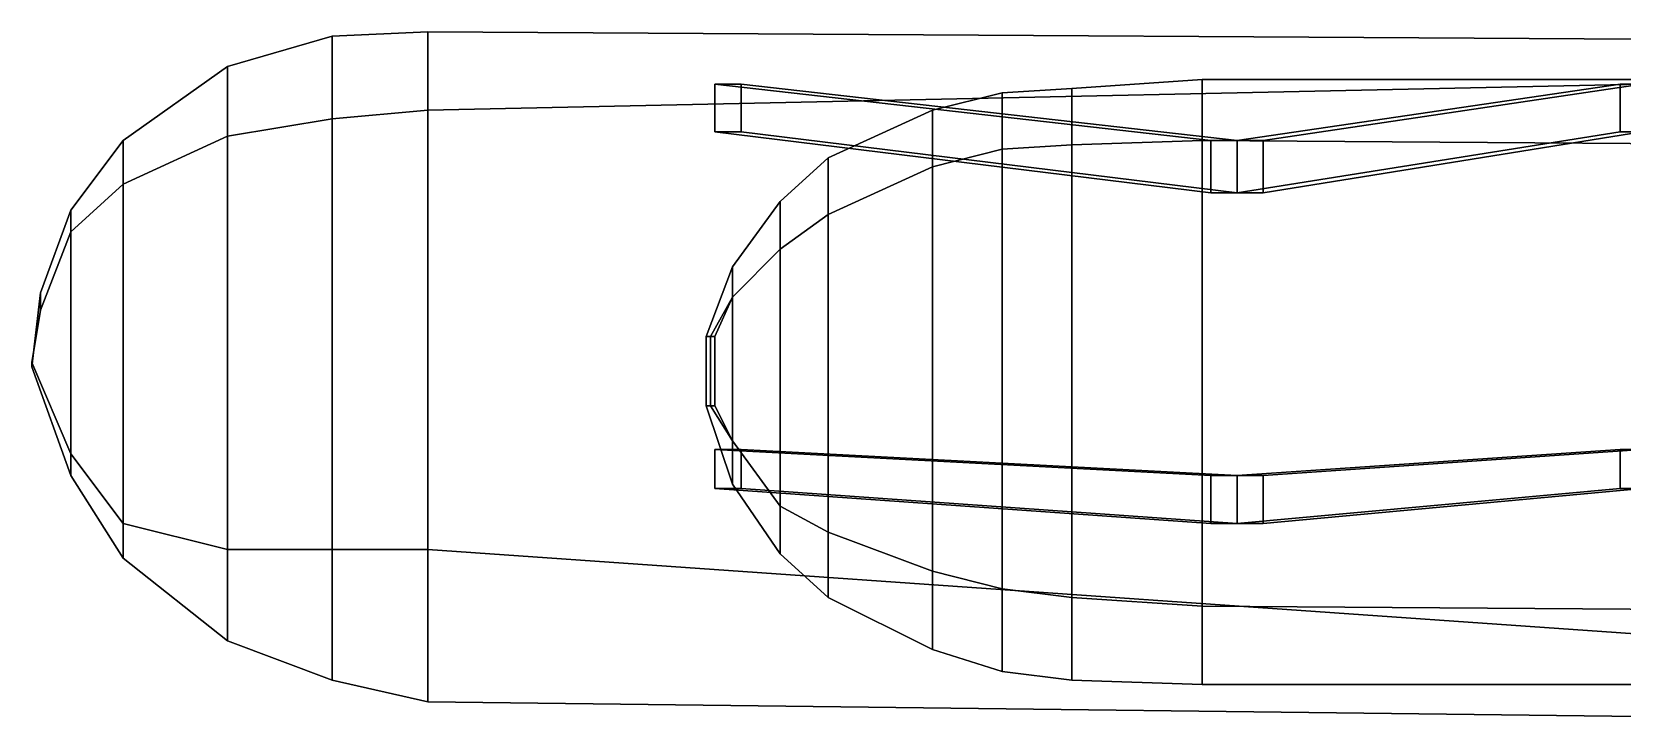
# Model space of a CAD drawing. Header units: millimetres. Extents: x -4.9 to 4.9, y -4.2 to 11.9.
# Drawn here: x -4.91 to -1.255, y 0.79 to 2.37 of the extents above; entities that cross this region are included whole.
import ezdxf

# ---------------------------------------------------------------- set-up
doc = ezdxf.new("R2010")
doc.units = ezdxf.units.MM
doc.layers.add('wing1', color=5, linetype='Continuous')
doc.layers.add('wing2', color=1, linetype='Continuous')

msp = doc.modelspace()

# ---------------------------------------------------------------- linework, layer by layer
at = {"layer": 'wing1'}
for points in [[(-2.84, 2.06, -0.22), (-2.68, 2.1, -0.22), (-2.68, 2.23, -0.29), (-2.84, 2.19, -0.29)], [(-2.84, 2.19, -0.29), (-2.68, 2.23, -0.29), (-2.68, 2.1, -0.38), (-2.84, 2.06, -0.37)], [(-2.68, 2.1, -0.22), (-2.52, 2.11, -0.23), (-2.52, 2.24, -0.3), (-2.68, 2.23, -0.29)], [(-2.68, 2.23, -0.29), (-2.52, 2.24, -0.3), (-2.52, 2.11, -0.39), (-2.68, 2.1, -0.38)], [(-2.52, 2.11, -0.23), (-2.22, 2.12, -0.24), (-2.22, 2.26, -0.31), (-2.52, 2.24, -0.3)], [(-2.52, 2.24, -0.3), (-2.22, 2.26, -0.31), (-2.22, 2.12, -0.4), (-2.52, 2.11, -0.39)], [(-2.22, 2.12, -0.24), (-0.8, 2.11, -0.3), (-0.8, 2.26, -0.37), (-2.22, 2.26, -0.31)], [(-2.22, 2.26, -0.31), (-0.8, 2.26, -0.37), (-0.8, 2.11, -0.46), (-2.22, 2.12, -0.4)], [(-3.08, 1.95, -0.22), (-2.84, 2.06, -0.22), (-2.84, 2.19, -0.29), (-3.08, 2.08, -0.28)], [(-3.08, 2.08, -0.28), (-2.84, 2.19, -0.29), (-2.84, 2.06, -0.37), (-3.08, 1.95, -0.35)], [(-2.52, 1.07, -0.23), (-2.22, 1.05, -0.24), (-2.22, 2.12, -0.24), (-2.52, 2.11, -0.23)], [(-2.22, 2.12, -0.4), (-2.22, 1.05, -0.4), (-2.52, 1.07, -0.39), (-2.52, 2.11, -0.39)], [(-2.22, 1.05, -0.24), (-0.8, 1.04, -0.3), (-0.8, 2.11, -0.3), (-2.22, 2.12, -0.24)], [(-0.8, 2.11, -0.46), (-0.8, 1.04, -0.46), (-2.22, 1.05, -0.4), (-2.22, 2.12, -0.4)], [(-2.84, 1.13, -0.22), (-2.68, 1.09, -0.22), (-2.68, 2.1, -0.22), (-2.84, 2.06, -0.22)], [(-2.68, 2.1, -0.38), (-2.68, 1.09, -0.38), (-2.84, 1.13, -0.37), (-2.84, 2.06, -0.37)], [(-2.68, 1.09, -0.22), (-2.52, 1.07, -0.23), (-2.52, 2.11, -0.23), (-2.68, 2.1, -0.22)], [(-2.52, 2.11, -0.39), (-2.52, 1.07, -0.39), (-2.68, 1.09, -0.38), (-2.68, 2.1, -0.38)], [(-3.19, 1.87, -0.22), (-3.08, 1.95, -0.22), (-3.08, 2.08, -0.28), (-3.19, 1.98, -0.27)], [(-3.19, 1.98, -0.27), (-3.08, 2.08, -0.28), (-3.08, 1.95, -0.35), (-3.19, 1.87, -0.34)], [(-3.08, 1.22, -0.22), (-2.84, 1.13, -0.22), (-2.84, 2.06, -0.22), (-3.08, 1.95, -0.22)], [(-2.84, 2.06, -0.37), (-2.84, 1.13, -0.37), (-3.08, 1.22, -0.35), (-3.08, 1.95, -0.35)], [(-3.3, 1.76, -0.24), (-3.19, 1.87, -0.22), (-3.19, 1.98, -0.27), (-3.3, 1.83, -0.27)], [(-3.3, 1.83, -0.27), (-3.19, 1.98, -0.27), (-3.19, 1.87, -0.34), (-3.3, 1.76, -0.31)], [(-3.19, 1.28, -0.22), (-3.08, 1.22, -0.22), (-3.08, 1.95, -0.22), (-3.19, 1.87, -0.22)], [(-3.08, 1.95, -0.35), (-3.08, 1.22, -0.35), (-3.19, 1.28, -0.34), (-3.19, 1.87, -0.34)], [(-3.3, 1.43, -0.24), (-3.19, 1.28, -0.22), (-3.19, 1.87, -0.22), (-3.3, 1.76, -0.24)], [(-3.19, 1.87, -0.34), (-3.19, 1.28, -0.34), (-3.3, 1.43, -0.31), (-3.3, 1.76, -0.31)], [(-3.35, 1.67, -0.25), (-3.3, 1.76, -0.24), (-3.3, 1.83, -0.27), (-3.36, 1.67, -0.27)], [(-3.36, 1.67, -0.27), (-3.3, 1.83, -0.27), (-3.3, 1.76, -0.31), (-3.34, 1.67, -0.3)], [(-3.35, 1.51, -0.25), (-3.3, 1.43, -0.24), (-3.3, 1.76, -0.24), (-3.35, 1.67, -0.25)], [(-3.3, 1.76, -0.31), (-3.3, 1.43, -0.31), (-3.34, 1.51, -0.3), (-3.34, 1.67, -0.3)], [(-3.36, 1.67, -0.27), (-3.36, 1.51, -0.27), (-3.35, 1.51, -0.25), (-3.35, 1.67, -0.25)], [(-3.34, 1.67, -0.3), (-3.34, 1.51, -0.3), (-3.36, 1.51, -0.27), (-3.36, 1.67, -0.27)], [(-3.36, 1.51, -0.27), (-3.3, 1.33, -0.27), (-3.3, 1.43, -0.24), (-3.35, 1.51, -0.25)], [(-3.34, 1.51, -0.3), (-3.3, 1.43, -0.31), (-3.3, 1.33, -0.27), (-3.36, 1.51, -0.27)], [(-3.3, 1.33, -0.27), (-3.19, 1.17, -0.27), (-3.19, 1.28, -0.22), (-3.3, 1.43, -0.24)], [(-3.3, 1.43, -0.31), (-3.19, 1.28, -0.34), (-3.19, 1.17, -0.27), (-3.3, 1.33, -0.27)], [(-3.19, 1.17, -0.27), (-3.08, 1.07, -0.28), (-3.08, 1.22, -0.22), (-3.19, 1.28, -0.22)], [(-3.19, 1.28, -0.34), (-3.08, 1.22, -0.35), (-3.08, 1.07, -0.28), (-3.19, 1.17, -0.27)], [(-3.08, 1.07, -0.28), (-2.84, 0.95, -0.29), (-2.84, 1.13, -0.22), (-3.08, 1.22, -0.22)], [(-3.08, 1.22, -0.35), (-2.84, 1.13, -0.37), (-2.84, 0.95, -0.29), (-3.08, 1.07, -0.28)], [(-2.84, 0.95, -0.29), (-2.68, 0.9, -0.29), (-2.68, 1.09, -0.22), (-2.84, 1.13, -0.22)], [(-2.84, 1.13, -0.37), (-2.68, 1.09, -0.38), (-2.68, 0.9, -0.29), (-2.84, 0.95, -0.29)], [(-2.68, 0.9, -0.29), (-2.52, 0.88, -0.3), (-2.52, 1.07, -0.23), (-2.68, 1.09, -0.22)], [(-2.68, 1.09, -0.38), (-2.52, 1.07, -0.39), (-2.52, 0.88, -0.3), (-2.68, 0.9, -0.29)], [(-2.52, 0.88, -0.3), (-2.22, 0.87, -0.31), (-2.22, 1.05, -0.24), (-2.52, 1.07, -0.23)], [(-2.52, 1.07, -0.39), (-2.22, 1.05, -0.4), (-2.22, 0.87, -0.31), (-2.52, 0.88, -0.3)], [(-2.22, 0.87, -0.31), (-0.8, 0.87, -0.37), (-0.8, 1.04, -0.3), (-2.22, 1.05, -0.24)], [(-2.22, 1.05, -0.4), (-0.8, 1.04, -0.46), (-0.8, 0.87, -0.37), (-2.22, 0.87, -0.31)]]:
    msp.add_3dface(points, dxfattribs=at)
at = {"layer": 'wing2'}
for points in [[(-4.46, 2.13, 1.15), (-4.22, 2.17, 1.14), (-4.22, 2.36, 1.23), (-4.46, 2.29, 1.24)], [(-4.46, 2.29, 1.24), (-4.22, 2.36, 1.23), (-4.22, 2.17, 1.33), (-4.46, 2.13, 1.33)], [(-4.22, 2.17, 1.14), (-4, 2.19, 1.12), (-4, 2.37, 1.22), (-4.22, 2.36, 1.23)], [(-4.22, 2.36, 1.23), (-4, 2.37, 1.22), (-4, 2.19, 1.32), (-4.22, 2.17, 1.33)], [(-4, 2.37, 1.22), (-0.71, 2.35, 1.09), (-0.71, 2.26, 1.19), (-4, 2.19, 1.32)], [(-4, 2.19, 1.12), (-0.71, 2.26, 1.01), (-0.71, 2.35, 1.09), (-4, 2.37, 1.22)], [(-4.7, 2.02, 1.19), (-4.46, 2.13, 1.15), (-4.46, 2.29, 1.24), (-4.7, 2.12, 1.25)], [(-4.7, 2.12, 1.25), (-4.46, 2.29, 1.24), (-4.46, 2.13, 1.33), (-4.7, 2.02, 1.32)], [(-4, 2.19, 1.32), (-0.71, 2.26, 1.19), (-0.71, 0.95, 1.19), (-4, 1.18, 1.32)], [(-0.71, 0.95, 1.01), (-0.71, 2.26, 1.01), (-4, 2.19, 1.12), (-4, 1.18, 1.12)], [(-2.2, 2, -0.26), (-2.2, 2.12, -0.26), (-3.34, 2.25, 1.1), (-3.34, 2.14, 1.1)], [(-3.34, 2.25, 1.1), (-2.2, 2.12, -0.26), (-2.14, 2.12, -0.26), (-3.28, 2.25, 1.1)], [(-3.34, 2.14, 1.1), (-3.34, 2.25, 1.1), (-3.28, 2.25, 1.1), (-3.28, 2.14, 1.1)], [(-3.28, 2.25, 1.1), (-2.14, 2.12, -0.26), (-2.14, 2, -0.26), (-3.28, 2.14, 1.1)], [(-1.26, 2.25, 1.03), (-2.14, 2.12, -0.26), (-2.08, 2.12, -0.26), (-1.21, 2.25, 1.03)], [(-1.26, 2.14, 1.03), (-2.14, 2, -0.26), (-2.14, 2.12, -0.26), (-1.26, 2.25, 1.03)], [(-2.08, 2.12, -0.26), (-2.08, 2, -0.26), (-1.21, 2.14, 1.03), (-1.21, 2.25, 1.03)], [(-1.21, 2.25, 1.03), (-1.21, 2.14, 1.03), (-1.26, 2.14, 1.03), (-1.26, 2.25, 1.03)], [(-4.22, 1.18, 1.14), (-4.22, 2.17, 1.14), (-4.46, 2.13, 1.15), (-4.46, 1.18, 1.15)], [(-4.46, 2.13, 1.33), (-4.22, 2.17, 1.33), (-4.22, 1.18, 1.33), (-4.46, 1.18, 1.33)], [(-4, 1.18, 1.12), (-4, 2.19, 1.12), (-4.22, 2.17, 1.14), (-4.22, 1.18, 1.14)], [(-4.22, 2.17, 1.33), (-4, 2.19, 1.32), (-4, 1.18, 1.32), (-4.22, 1.18, 1.33)], [(-4.82, 1.96, 1.25), (-4.7, 2.12, 1.25), (-4.7, 2.02, 1.32), (-4.82, 1.91, 1.31)], [(-4.82, 1.91, 1.22), (-4.7, 2.02, 1.19), (-4.7, 2.12, 1.25), (-4.82, 1.96, 1.25)], [(-4.46, 1.18, 1.15), (-4.46, 2.13, 1.15), (-4.7, 2.02, 1.19), (-4.7, 1.24, 1.19)], [(-4.7, 2.02, 1.32), (-4.46, 2.13, 1.33), (-4.46, 1.18, 1.33), (-4.7, 1.24, 1.32)], [(-3.28, 2.14, 1.1), (-2.14, 2, -0.26), (-2.2, 2, -0.26), (-3.34, 2.14, 1.1)], [(-2.14, 2, -0.26), (-2.14, 2.12, -0.26), (-2.2, 2.12, -0.26), (-2.2, 2, -0.26)], [(-1.21, 2.14, 1.03), (-2.08, 2, -0.26), (-2.14, 2, -0.26), (-1.26, 2.14, 1.03)], [(-2.14, 2.12, -0.26), (-2.14, 2, -0.26), (-2.08, 2, -0.26), (-2.08, 2.12, -0.26)], [(-4.82, 1.91, 1.31), (-4.7, 2.02, 1.32), (-4.7, 1.24, 1.32), (-4.82, 1.4, 1.31)], [(-4.7, 1.24, 1.19), (-4.7, 2.02, 1.19), (-4.82, 1.91, 1.22), (-4.82, 1.4, 1.22)], [(-4.89, 1.77, 1.26), (-4.82, 1.96, 1.25), (-4.82, 1.91, 1.31), (-4.89, 1.73, 1.29)], [(-4.89, 1.73, 1.24), (-4.82, 1.91, 1.22), (-4.82, 1.96, 1.25), (-4.89, 1.77, 1.26)], [(-4.89, 1.73, 1.29), (-4.82, 1.91, 1.31), (-4.82, 1.4, 1.31), (-4.91, 1.61, 1.28)], [(-4.82, 1.4, 1.22), (-4.82, 1.91, 1.22), (-4.89, 1.73, 1.24), (-4.91, 1.61, 1.25)], [(-4.91, 1.61, 1.25), (-4.89, 1.73, 1.24), (-4.89, 1.77, 1.26), (-4.91, 1.6, 1.26)], [(-4.91, 1.6, 1.26), (-4.89, 1.77, 1.26), (-4.89, 1.73, 1.29), (-4.91, 1.61, 1.28)], [(-4.91, 1.61, 1.28), (-4.82, 1.4, 1.31), (-4.82, 1.35, 1.25), (-4.91, 1.6, 1.26)], [(-4.91, 1.6, 1.26), (-4.82, 1.35, 1.25), (-4.82, 1.4, 1.22), (-4.91, 1.61, 1.25)], [(-4.82, 1.4, 1.31), (-4.7, 1.24, 1.32), (-4.7, 1.16, 1.25), (-4.82, 1.35, 1.25)], [(-4.82, 1.35, 1.25), (-4.7, 1.16, 1.25), (-4.7, 1.24, 1.19), (-4.82, 1.4, 1.22)], [(-2.2, 1.24, -0.26), (-2.2, 1.35, -0.26), (-3.34, 1.41, 1.1), (-3.34, 1.32, 1.1)], [(-3.34, 1.41, 1.1), (-2.2, 1.35, -0.26), (-2.14, 1.35, -0.26), (-3.28, 1.41, 1.1)], [(-3.34, 1.32, 1.1), (-3.34, 1.41, 1.1), (-3.28, 1.41, 1.1), (-3.28, 1.32, 1.1)], [(-3.28, 1.41, 1.1), (-2.14, 1.35, -0.26), (-2.14, 1.24, -0.26), (-3.28, 1.32, 1.1)], [(-1.26, 1.32, 1.03), (-2.14, 1.24, -0.26), (-2.14, 1.35, -0.26), (-1.26, 1.41, 1.03)], [(-1.26, 1.41, 1.03), (-2.14, 1.35, -0.26), (-2.08, 1.35, -0.26), (-1.21, 1.41, 1.03)], [(-2.08, 1.35, -0.26), (-2.08, 1.24, -0.26), (-1.21, 1.32, 1.03), (-1.21, 1.41, 1.03)], [(-1.21, 1.41, 1.03), (-1.21, 1.32, 1.03), (-1.26, 1.32, 1.03), (-1.26, 1.41, 1.03)], [(-3.28, 1.32, 1.1), (-2.14, 1.24, -0.26), (-2.2, 1.24, -0.26), (-3.34, 1.32, 1.1)], [(-2.14, 1.24, -0.26), (-2.14, 1.35, -0.26), (-2.2, 1.35, -0.26), (-2.2, 1.24, -0.26)], [(-2.14, 1.35, -0.26), (-2.14, 1.24, -0.26), (-2.08, 1.24, -0.26), (-2.08, 1.35, -0.26)], [(-1.21, 1.32, 1.03), (-2.08, 1.24, -0.26), (-2.14, 1.24, -0.26), (-1.26, 1.32, 1.03)], [(-4.7, 1.16, 1.25), (-4.46, 0.97, 1.24), (-4.46, 1.18, 1.15), (-4.7, 1.24, 1.19)], [(-4.7, 1.24, 1.32), (-4.46, 1.18, 1.33), (-4.46, 0.97, 1.24), (-4.7, 1.16, 1.25)], [(-4.46, 0.97, 1.24), (-4.22, 0.88, 1.23), (-4.22, 1.18, 1.14), (-4.46, 1.18, 1.15)], [(-4.46, 1.18, 1.33), (-4.22, 1.18, 1.33), (-4.22, 0.88, 1.23), (-4.46, 0.97, 1.24)], [(-4.22, 0.88, 1.23), (-4, 0.83, 1.22), (-4, 1.18, 1.12), (-4.22, 1.18, 1.14)], [(-4.22, 1.18, 1.33), (-4, 1.18, 1.32), (-4, 0.83, 1.22), (-4.22, 0.88, 1.23)], [(-4, 1.18, 1.32), (-0.71, 0.95, 1.19), (-0.71, 0.79, 1.09), (-4, 0.83, 1.22)], [(-4, 0.83, 1.22), (-0.71, 0.79, 1.09), (-0.71, 0.95, 1.01), (-4, 1.18, 1.12)]]:
    msp.add_3dface(points, dxfattribs=at)

doc.saveas('drawing.dxf')
